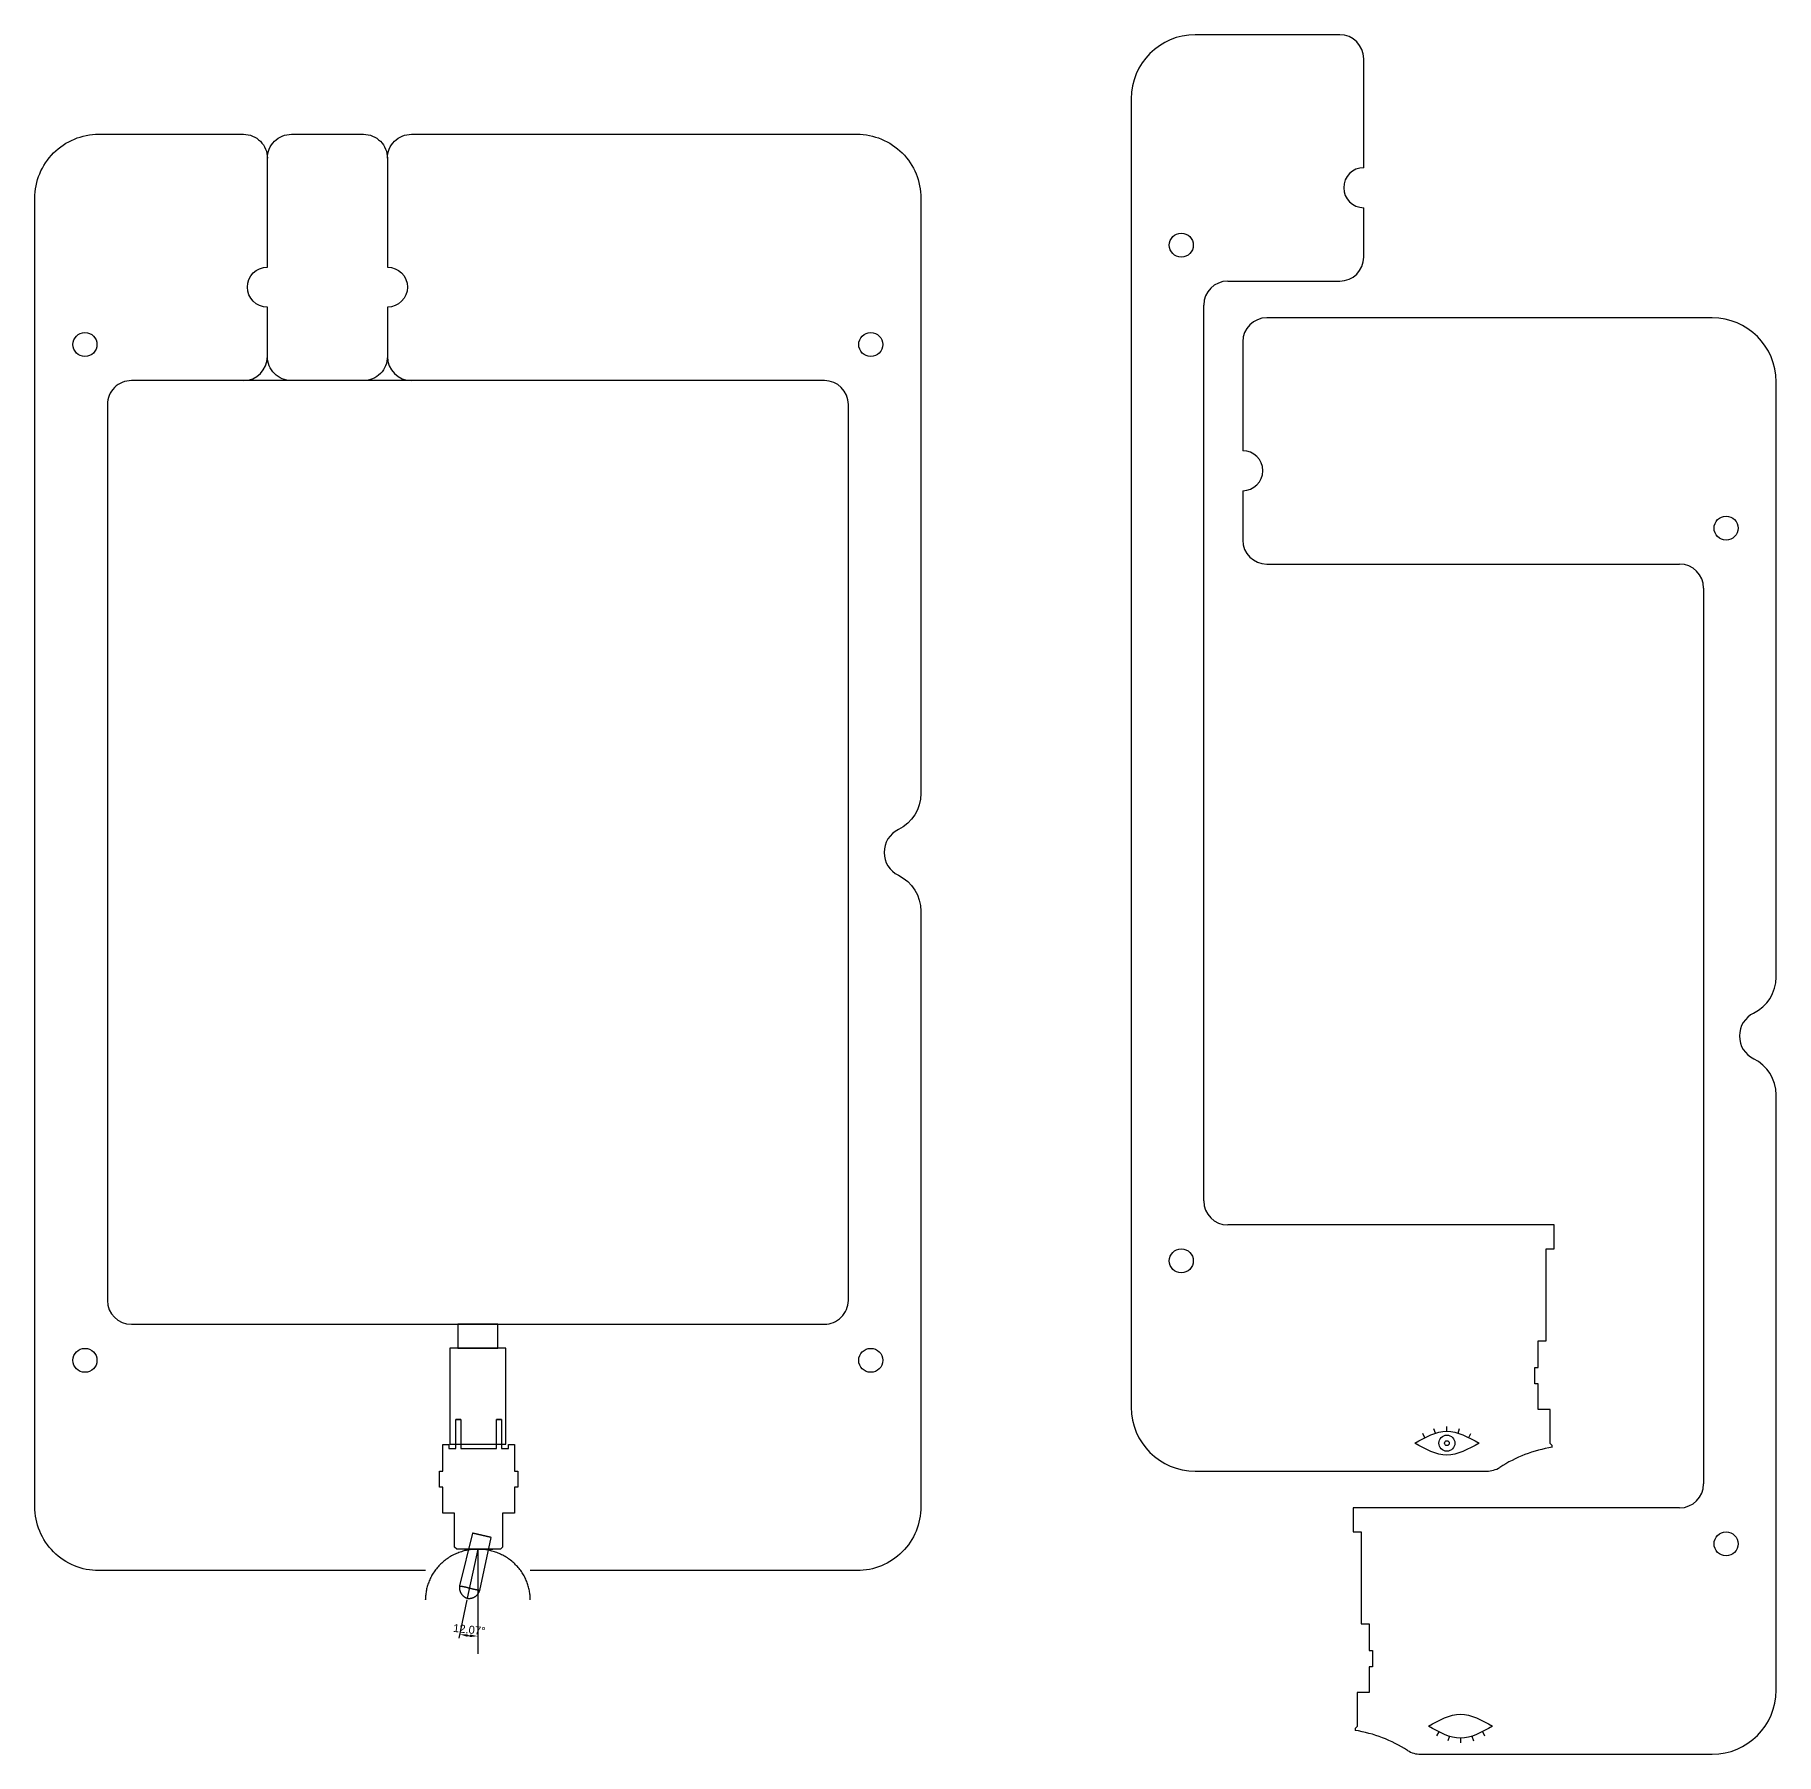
# Model space of a CAD drawing. Header units: millimetres. Extents: x 0 to 771, y -1 to 432.
# Drawn here: x 553.6 to 771.2, y -0.6 to 214.3 of the extents above; entities that cross this region are included whole.
import ezdxf

# ---------------------------------------------------------------- set-up
doc = ezdxf.new("R2010")
doc.units = ezdxf.units.MM
doc.header["$MEASUREMENT"] = 0
doc.layers.add('LAYER E', color=7, linetype='Continuous', true_color=0x000000)
doc.layers.add('LAYER F', color=7, linetype='Continuous', true_color=0x000000)
doc.styles.add('Arial', font='Arial.ttf')
doc.dimstyles.new('Default', dxfattribs={"dimtxt": 1, "dimasz": 1, "dimexe": 0.5, "dimexo": 0.5, "dimgap": 0.25, "dimtad": 1, "dimtoh": 1, "dimzin": 1, "dimdsep": 46, "dimtxsty": 'Arial', "dimcen": 0.5, "dimazin": 0, "dimtfac": 1, "dimtdec": 4, "dimtix": 1, "dimtmove": 1, "dimatfit": 3, "dimfxl": 0, "dimtolj": 1, "dimtzin": 1, "dimarcsym": 0})

# ---------------------------------------------------------------- blocks, each defined once
blk = doc.blocks.new('_U14')
at = {"color": 3, "true_color": 0x00ff00}
for p, q in [((-3.59, -67.92, 0.92), (-3.86, -67.39, -0.92)), ((-2.27, -67.35, 0.92), (-2.46, -66.79, -0.92)), ((-0.86, -67.1, 0.92), (-0.86, -66.51, -0.92)), ((0.56, -67.34, 0.92), (0.74, -66.78, -0.92)), ((1.88, -67.91, 0.92), (2.15, -67.38, -0.92)), ((-1.87, -104.68, 0.92), (-2.14, -105.21, -0.92)), ((-0.54, -105.24, 0.92), (-0.73, -105.81, -0.92)), ((0.87, -105.49, 0.92), (0.87, -106.08, -0.92)), ((2.28, -105.24, 0.92), (2.47, -105.8, -0.92)), ((3.6, -104.67, 0.92), (3.87, -105.2, -0.92))]:
    blk.add_line(p, q, dxfattribs=at)
for radius in [1, 0.3]:
    blk.add_circle((-0.85, -68.6, 0.92), radius, dxfattribs=at)
for points in [[(-4.86, -68.6, 0.92), (-3.52, -67.85, 0.92), (-0.85, -66.35, 0.92), (1.83, -67.85, 0.92), (3.17, -68.6, 0.92)], [(3.17, -68.6, 0.92), (1.83, -69.35, 0.92), (-0.85, -70.86, 0.92), (-3.52, -69.35, 0.92), (-4.86, -68.6, 0.92)], [(-3.16, -103.99, 0.92), (-1.82, -103.23, 0.92), (0.86, -101.73, 0.92), (3.53, -103.23, 0.92), (4.87, -103.99, 0.92)], [(4.87, -103.99, 0.92), (3.53, -104.74, 0.92), (0.86, -106.24, 0.92), (-1.82, -104.74, 0.92), (-3.16, -103.99, 0.92)]]:
    blk.add_open_spline(points, degree=3, dxfattribs=at)
at = {"layer": 'LAYER E', "color": 5, "true_color": 0x0000ff}
for p, q in [((-14.24, 107.49, 0.92), (-32.3, 107.49, 0.92)), ((-11.24, 90.87, 0.92), (-11.24, 104.49, 0.92)), ((-40.3, 99.49, 0.92), (-40.3, -64.1, 0.92)), ((-11.24, 79.69, 0.92), (-11.24, 85.87, 0.92)), ((-28.24, 76.69, 0.92), (-14.24, 76.69, 0.92)), ((-31.24, -38.31, 0.92), (-31.24, 73.69, 0.92)), ((32.3, 72.1, 0.92), (-23.36, 72.1, 0.92)), ((-26.36, 69.1, 0.92), (-26.36, 55.49, 0.92)), ((40.3, -10.34, 0.92), (40.3, 64.1, 0.92)), ((-26.36, 50.49, 0.92), (-26.36, 44.31, 0.92)), ((-23.36, 41.31, 0.92), (28.24, 41.31, 0.92)), ((31.24, 38.31, 0.92), (31.24, -73.69, 0.92)), ((40.3, -99.49, 0.92), (40.3, -25.04, 0.92)), ((12.56, -41.31, 0.92), (-28.24, -41.31, 0.92)), ((-32.3, -72.1, 0.92), (4.15, -72.1, 0.92)), ((28.24, -76.69, 0.92), (-12.56, -76.69, 0.92)), ((-4.15, -107.49, 0.92), (32.3, -107.49, 0.92))]:
    blk.add_line(p, q, dxfattribs=at)
for points in [[(12.32, -69.13), (12.32, -68.91), (12.07, -68.65), (12.07, -64.41), (10.57, -64.41), (10.57, -61.17), (10.16, -61.17), (10.16, -59.14), (10.57, -59.14), (10.57, -55.8), (11.56, -55.8), (11.56, -44.31), (12.56, -44.31), (12.56, -41.31)], [(-12.56, -76.69), (-12.56, -79.69), (-11.56, -79.69), (-11.56, -91.18), (-10.57, -91.18), (-10.57, -94.52), (-10.16, -94.52), (-10.16, -96.55), (-10.57, -96.55), (-10.57, -99.79), (-12.07, -99.79), (-12.07, -104.04), (-12.32, -104.29), (-12.32, -104.51)]]:
    blk.add_lwpolyline(points, dxfattribs=at)
at = {"layer": 'LAYER E', "color": 1, "true_color": 0xff0000}
for centre in [(-34.04, 81.19, 0.92), (34.04, 45.81, 0.92), (-34.04, -45.81, 0.92), (34.04, -81.19, 0.92)]:
    blk.add_circle(centre, 1.5, dxfattribs=at)
at = {"layer": 'LAYER E', "color": 5, "true_color": 0x0000ff}
for centre, radius, start, end in [((-32.3, 99.49, 0.92), 8, 90, 180), ((-14.24, 104.49, 0.92), 3, 0, 90), ((-11.24, 88.37, 0.92), 2.5, 90, 270), ((-14.24, 79.69, 0.92), 3, 270, 0), ((-28.24, 73.69, 0.92), 3, 90, 180), ((-23.36, 69.1, 0.92), 3, 90, 180), ((32.3, 64.1, 0.92), 8, 360, 90), ((-26.36, 52.99, 0.92), 2.5, 270, 90), ((-23.36, 44.31, 0.92), 3, 180, 270), ((28.24, 38.31, 0.92), 3, 0, 90), ((35.3, -10.34, 0.92), 5, 295.9485, 360), ((38.88, -17.69, 0.92), 3.17, 115.9485, 244.0515), ((35.3, -25.04, 0.92), 5, 360, 64.0515), ((-28.24, -38.31, 0.92), 3, 180, 270), ((-32.3, -64.1, 0.92), 8, 180, 270), ((15.06, -86.14, 0.92), 17.24, 99.1551, 122.6445), ((4.15, -69.1, 0.92), 3, 269.9991, 302.6439), ((28.24, -73.69, 0.92), 3, 270, 0), ((32.3, -99.49, 0.92), 8, 270, 360), ((-15.06, -121.53, 0.92), 17.24, 57.3555, 80.8449), ((-4.15, -104.49, 0.92), 3, 237.3561, 270.001)]:
    blk.add_arc(centre, radius, start, end, dxfattribs=at)
blk = doc.blocks.new('*D2')
at = {"layer": 'Defpoints', "color": 0}
for p in [(608.93, 25), (607.68, 19.14), (608.93, 18.59), (607.41, 14.23)]:
    blk.add_point(p, dxfattribs=at)
at = {"layer": 'LAYER F', "color": 0, "lineweight": -2}
for p, q in [((607.57, 18.65), (606.55, 13.87)), ((608.93, 18.09), (608.93, 13.62))]:
    blk.add_line(p, q, dxfattribs=at)
blk.add_arc((608.93, 25), 10.88, 263.169, 264.7004, dxfattribs=at)
at = {"layer": 'LAYER F', "color": 0}
for points in [[(607.67, 14.36), (607.61, 14.03), (606.65, 14.36)], [(607.92, 14), (607.94, 14.33), (608.93, 14.12)]]:
    blk.add_solid(points, dxfattribs=at)
at = {"layer": 'LAYER F', "color": 0, "insert": (607.87, 14.94), "char_height": 1, "attachment_point": 5, "rotation": 353.9347, "style": 'Arial'}
blk.add_mtext('\\A1;12.07%%d', dxfattribs=at)

msp = doc.modelspace()

# ---------------------------------------------------------------- linework, layer by layer
at = {"layer": 'LAYER E', "color": 1, "true_color": 0xff0000}
msp.add_line((594.637, 171.105), (585.637, 171.105), dxfattribs=at)
at = {"layer": 'LAYER E', "color": 5, "true_color": 0x0000ff}
msp.add_lwpolyline([(602.389, 22.309), (561.57, 22.309, -0.4142136), (553.57, 30.309), (553.57, 193.9, -0.4142136), (561.57, 201.9), (579.637, 201.9, -0.4142136), (582.637, 198.9, -0.4142136), (585.637, 201.9), (594.637, 201.9, -0.4142136), (597.637, 198.9, -0.4142136), (600.637, 201.9), (656.304, 201.9, -0.4142136), (664.304, 193.9), (664.304, 119.456, -0.2869884), (661.492, 114.96, 0.625494), (661.492, 109.25, -0.2869884), (664.304, 104.754), (664.304, 30.309, -0.4142136), (656.304, 22.309), (615.485, 22.309)], format="xyb", dxfattribs=at)
at = {"layer": 'LAYER E', "color": 1, "true_color": 0xff0000}
for points in [[(585.637, 171.105, -0.4142136), (582.637, 174.105), (582.637, 180.287, -1), (582.637, 185.287), (582.637, 198.9)], [(597.637, 198.9), (597.637, 185.287, -1), (597.637, 180.287), (597.637, 174.105, -0.4142136), (594.637, 171.105)]]:
    msp.add_lwpolyline(points, format="xyb", dxfattribs=at)
msp.add_lwpolyline([(579.637, 171.105), (565.637, 171.105, 0.4142136), (562.637, 168.105), (562.637, 56.105, 0.4142135), (565.637, 53.105), (652.237, 53.105, 0.4142136), (655.237, 56.105), (655.237, 168.105, 0.4142133), (652.237, 171.105)], format="xyb", close=True, dxfattribs=at)
for centre in [(559.837, 175.606), (658.037, 175.606), (559.837, 48.604), (658.037, 48.604)]:
    msp.add_circle(centre, 1.5, dxfattribs=at)
for centre, start, end in [((579.637, 174.105), 270, 0), ((600.637, 174.105), 180, 270)]:
    msp.add_arc(centre, 3, start, end, dxfattribs=at)
at = {"layer": 'LAYER F'}
for q in [(607.618, 18.857, -0.065), (608.927, 11.912)]:
    msp.add_line((608.934, 24.996), q, dxfattribs=at)
for points in [[(606.437, 50.105), (611.437, 50.105), (611.437, 53.105), (606.437, 53.105)], [(605.437, 38.105), (612.437, 38.105), (612.437, 50.105), (605.437, 50.105)]]:
    msp.add_lwpolyline(points, close=True, dxfattribs=at)
for points in [[(613.53, 38.101, 2.094), (613.53, 34.764, 1.586), (613.937, 34.764, 1.586), (613.937, 32.732, 1.586), (613.53, 32.732, 1.586), (613.53, 29.491, 2.094), (612.032, 29.491, 2.183), (612.032, 25.249, 2.183), (611.841, 25.058, 2.247), (611.778, 24.995, 2.183), (606.291, 24.995, 2.183), (606.037, 25.249, 2.183), (606.037, 29.491, 2.475), (604.539, 29.491, 2.094), (604.539, 32.732, 1.586), (604.132, 32.732, 1.586), (604.132, 34.764, 1.586), (604.539, 34.764, 1.586), (604.539, 38.101, 2.094), (605.301, 38.101, -2.224), (605.301, 37.593, -2.224), (606.19, 37.593, 2.094), (606.19, 41.2, -1.055), (606.799, 41.2, -1.055), (606.799, 37.593, 2.475), (611.27, 37.593, 2.094), (611.27, 41.2, -1.055), (611.879, 41.2, -1.055), (611.879, 37.593, 2.475), (612.768, 37.593, -2.224), (612.768, 38.101, -2.224)], [(609.171, 19.828, -0.065), (610.581, 26.461, -0.065), (610.581, 26.462, -0.105), (610.578, 26.462, -0.146), (610.575, 26.463, -0.186), (610.57, 26.464, -0.227), (610.564, 26.465, -0.267), (610.557, 26.467, -0.307), (610.548, 26.469, -0.346), (610.538, 26.471, -0.386), (610.526, 26.474, -0.424), (610.514, 26.477, -0.463), (610.499, 26.48, -0.501), (610.484, 26.484, -0.538), (610.468, 26.488, -0.575), (610.45, 26.492, -0.612), (610.431, 26.496, -0.647), (610.411, 26.501, -0.682), (610.389, 26.506, -0.716), (610.367, 26.511, -0.75), (610.343, 26.516, -0.783), (610.319, 26.522, -0.814), (610.293, 26.528, -0.845), (610.266, 26.534, -0.875), (610.238, 26.541, -0.904), (610.21, 26.547, -0.932), (610.18, 26.554, -0.959), (610.149, 26.561, -0.985), (610.118, 26.568, -1.01), (610.086, 26.576, -1.033), (610.053, 26.583, -1.056), (610.019, 26.591, -1.077), (609.985, 26.599, -1.097), (609.95, 26.607, -1.116), (609.914, 26.615, -1.134), (609.878, 26.624, -1.15), (609.841, 26.632, -1.165), (609.804, 26.641, -1.179), (609.766, 26.65, -1.191), (609.728, 26.658, -1.202), (609.69, 26.667, -1.212), (609.651, 26.676, -1.221), (609.612, 26.685, -1.228), (609.573, 26.694, -1.233), (609.533, 26.703, -1.237), (609.494, 26.712, -1.24), (609.454, 26.722, -1.242), (609.415, 26.731, -1.242), (609.375, 26.74, -1.24), (609.335, 26.749, -1.237), (609.296, 26.758, -1.233), (609.257, 26.767, -1.228), (609.218, 26.776, -1.221), (609.179, 26.785, -1.212), (609.141, 26.794, -1.202), (609.103, 26.803, -1.191), (609.065, 26.811, -1.179), (609.028, 26.82, -1.165), (608.991, 26.829, -1.15), (608.955, 26.837, -1.134), (608.919, 26.845, -1.116), (608.884, 26.853, -1.097), (608.849, 26.861, -1.077), (608.816, 26.869, -1.056), (608.783, 26.877, -1.033), (608.751, 26.884, -1.01), (608.719, 26.891, -0.985), (608.689, 26.898, -0.959), (608.659, 26.905, -0.932), (608.63, 26.912, -0.904), (608.603, 26.918, -0.875), (608.576, 26.924, -0.845), (608.55, 26.93, -0.814), (608.525, 26.936, -0.783), (608.502, 26.941, -0.75), (608.479, 26.947, -0.716), (608.458, 26.952, -0.682), (608.438, 26.956, -0.647), (608.419, 26.961, -0.612), (608.401, 26.965, -0.575), (608.384, 26.969, -0.538), (608.369, 26.972, -0.501), (608.355, 26.975, -0.463), (608.342, 26.978, -0.424), (608.331, 26.981, -0.386), (608.321, 26.983, -0.346), (608.312, 26.985, -0.307), (608.304, 26.987, -0.267), (608.298, 26.988, -0.227), (608.294, 26.99, -0.186), (608.29, 26.99, -0.146), (608.288, 26.991, -0.105), (608.287, 26.991, -0.065), (606.647, 20.411, -0.065), (606.64, 20.362, -0.065), (606.635, 20.314, -0.065), (606.632, 20.265, -0.065), (606.63, 20.217, -0.065), (606.63, 20.168, -0.065), (606.632, 20.119, -0.065), (606.635, 20.071, -0.065), (606.64, 20.022, -0.065), (606.647, 19.974, -0.065), (606.655, 19.926, -0.065), (606.666, 19.878, -0.065), (606.677, 19.831, -0.065), (606.691, 19.784, -0.065), (606.706, 19.738, -0.065), (606.723, 19.692, -0.065), (606.741, 19.647, -0.065), (606.761, 19.602, -0.065), (606.782, 19.558, -0.065), (606.805, 19.515, -0.065), (606.829, 19.473, -0.065), (606.855, 19.432, -0.065), (606.882, 19.392, -0.065), (606.911, 19.352, -0.065), (606.941, 19.314, -0.065), (606.972, 19.276, -0.065), (607.005, 19.24, -0.065), (607.039, 19.205, -0.065), (607.074, 19.171, -0.065), (607.11, 19.139, -0.065), (607.147, 19.107, -0.065), (607.186, 19.077, -0.065), (607.225, 19.049, -0.065), (607.265, 19.021, -0.065), (607.307, 18.996, -0.065), (607.349, 18.971, -0.065), (607.392, 18.948, -0.065), (607.436, 18.927, -0.065), (607.48, 18.907, -0.065), (607.525, 18.889, -0.065), (607.571, 18.872, -0.065), (607.618, 18.857, -0.065), (607.666, 18.85, -0.065), (607.714, 18.845, -0.065), (607.763, 18.842, -0.065), (607.812, 18.84, -0.065), (607.86, 18.84, -0.065), (607.909, 18.842, -0.065), (607.958, 18.845, -0.065), (608.006, 18.85, -0.065), (608.054, 18.857, -0.065), (608.102, 18.866, -0.065), (608.15, 18.876, -0.065), (608.197, 18.888, -0.065), (608.244, 18.901, -0.065), (608.29, 18.916, -0.065), (608.336, 18.933, -0.065), (608.381, 18.951, -0.065), (608.426, 18.971, -0.065), (608.47, 18.992, -0.065), (608.513, 19.015, -0.065), (608.555, 19.039, -0.065), (608.596, 19.065, -0.065), (608.637, 19.093, -0.065), (608.676, 19.121, -0.065), (608.715, 19.151, -0.065), (608.752, 19.182, -0.065), (608.788, 19.215, -0.065), (608.823, 19.249, -0.065), (608.857, 19.284, -0.065), (608.89, 19.32, -0.065), (608.921, 19.358, -0.065), (608.951, 19.396, -0.065), (608.98, 19.435, -0.065), (609.007, 19.476, -0.065), (609.033, 19.517, -0.065), (609.057, 19.559, -0.065), (609.08, 19.602, -0.065), (609.101, 19.646, -0.065), (609.121, 19.691, -0.065), (609.139, 19.736, -0.065), (609.156, 19.781, -0.065)]]:
    msp.add_polyline3d(points, close=True, dxfattribs=at)
at = {"layer": 'LAYER F', "extrusion": (0, 1, 0)}
for centre, radius, start, end in [((-606.495, -1.055, 41.2), 0.305, 270, 90), ((-606.495, -1.055, 41.2), 0.305, 180, 270), ((-606.495, -1.055, 41.2), 0.305, 90, 180), ((-611.575, -1.055, 41.2), 0.305, 270, 90), ((-611.575, -1.055, 41.2), 0.305, 180, 270), ((-609.035, -0.065, 24.995), 1.778, 90, 270)]:
    msp.add_arc(centre, radius, start, end, dxfattribs=at)
at = {"layer": 'LAYER F', "extrusion": (5.62796e-14, 1, 5.62796e-14)}
msp.add_arc((-611.575, -1.055, 41.2), 0.305, 90, 180, dxfattribs=at)
at = {"layer": 'LAYER F', "extrusion": (4.82396e-15, 1, 4.82396e-15)}
msp.add_arc((-609.035, -0.065, 24.995), 1.778, 270, 0, dxfattribs=at)
at = {"layer": 'LAYER F', "extrusion": (4.82396e-15, 1, -4.82396e-15)}
msp.add_arc((-609.035, -0.065, 24.995), 1.778, 360, 90, dxfattribs=at)
at = {"layer": 'LAYER F', "extrusion": (0.224951, 0.97437, 0)}
for start, end in [(180, 360), (0, 180)]:
    msp.add_arc((-587.802, -0.065, 156.353), 1.295, start, end, dxfattribs=at)
at = {"layer": 'LAYER F'}
msp.add_rational_spline([(615.485, 18.675), (615.478, 24.895), (609.035, 24.995), (602.487, 25.096), (602.39, 18.776), (602.389, 18.726), (602.389, 18.675)], [0.993473979728, 0.71040697651, 1, 0.707106781187, 1, 0.996699804677, 0.993473979728], degree=2, knots=[30.97422, 30.97422, 30.97422, 41.1444274, 41.1444274, 51.4305343, 51.4305343, 51.5464338, 51.5464338, 51.5464338], dxfattribs=at)

# ---------------------------------------------------------------- block references
at = {"color": 0, "linetype": 'ByBlock', "lineweight": -2}
msp.add_blockref('_U14', (730.887, 106.847, -0.923), dxfattribs=at)

# ---------------------------------------------------------------- dimensions: what is measured, and where the dimension line sits
at = {"layer": 'LAYER F'}
dim = msp.add_angular_dim_3p(base=(607.405, 14.225), center=(608.934, 24.996, -0.062), p1=(608.93, 18.594, -0.062), p2=(607.678, 19.141, -0.062), dimstyle='Default', dxfattribs=at)
dim.commit()
dim.dimension.update_dxf_attribs({"geometry": '*D2', "text_midpoint": (607.865, 14.94)})

doc.saveas('drawing.dxf')
